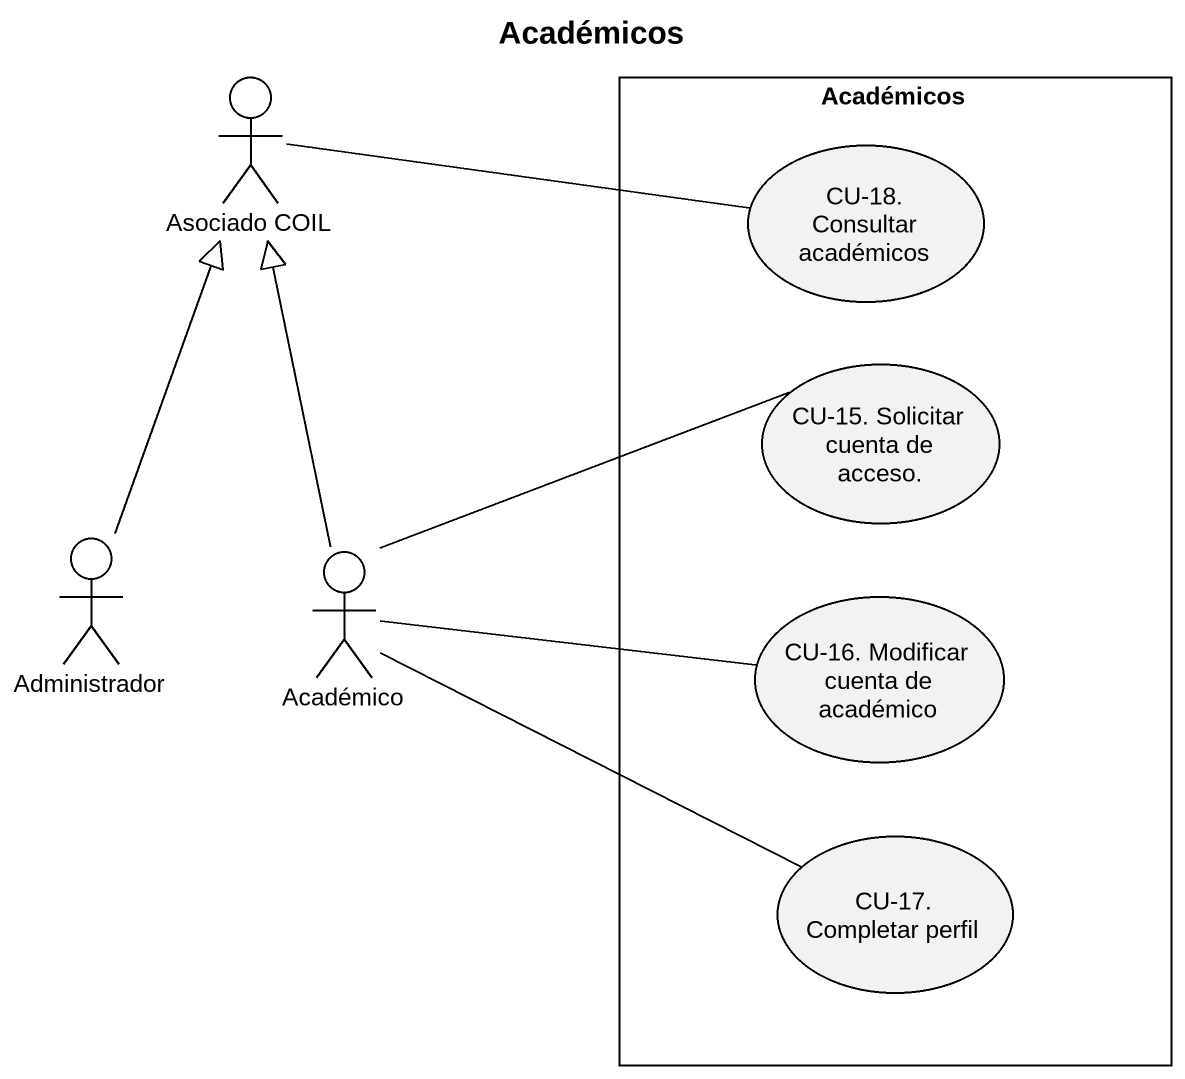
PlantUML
@startuml
title Académicos
actor "Asociado COIL" as Asociado_COIL
rectangle Académicos {
  usecase "CU-18. Consultar académicos" as CU_18_Consultar_académicos
  usecase "CU-15. Solicitar cuenta de acceso." as CU_15_Solicitar_cuenta_de
  usecase "CU-16. Modificar cuenta de académico" as CU_16_Modificar_cuenta_de
  usecase "CU-17. Completar perfil" as CU_17_Completar_perfil
}
actor Administrador
actor Académico
Asociado_COIL -right- CU_18_Consultar_académicos
Administrador -up-|> Asociado_COIL
Académico -up-|> Asociado_COIL
Académico -right- CU_15_Solicitar_cuenta_de
Académico -right- CU_16_Modificar_cuenta_de
Académico -right- CU_17_Completar_perfil
@enduml
